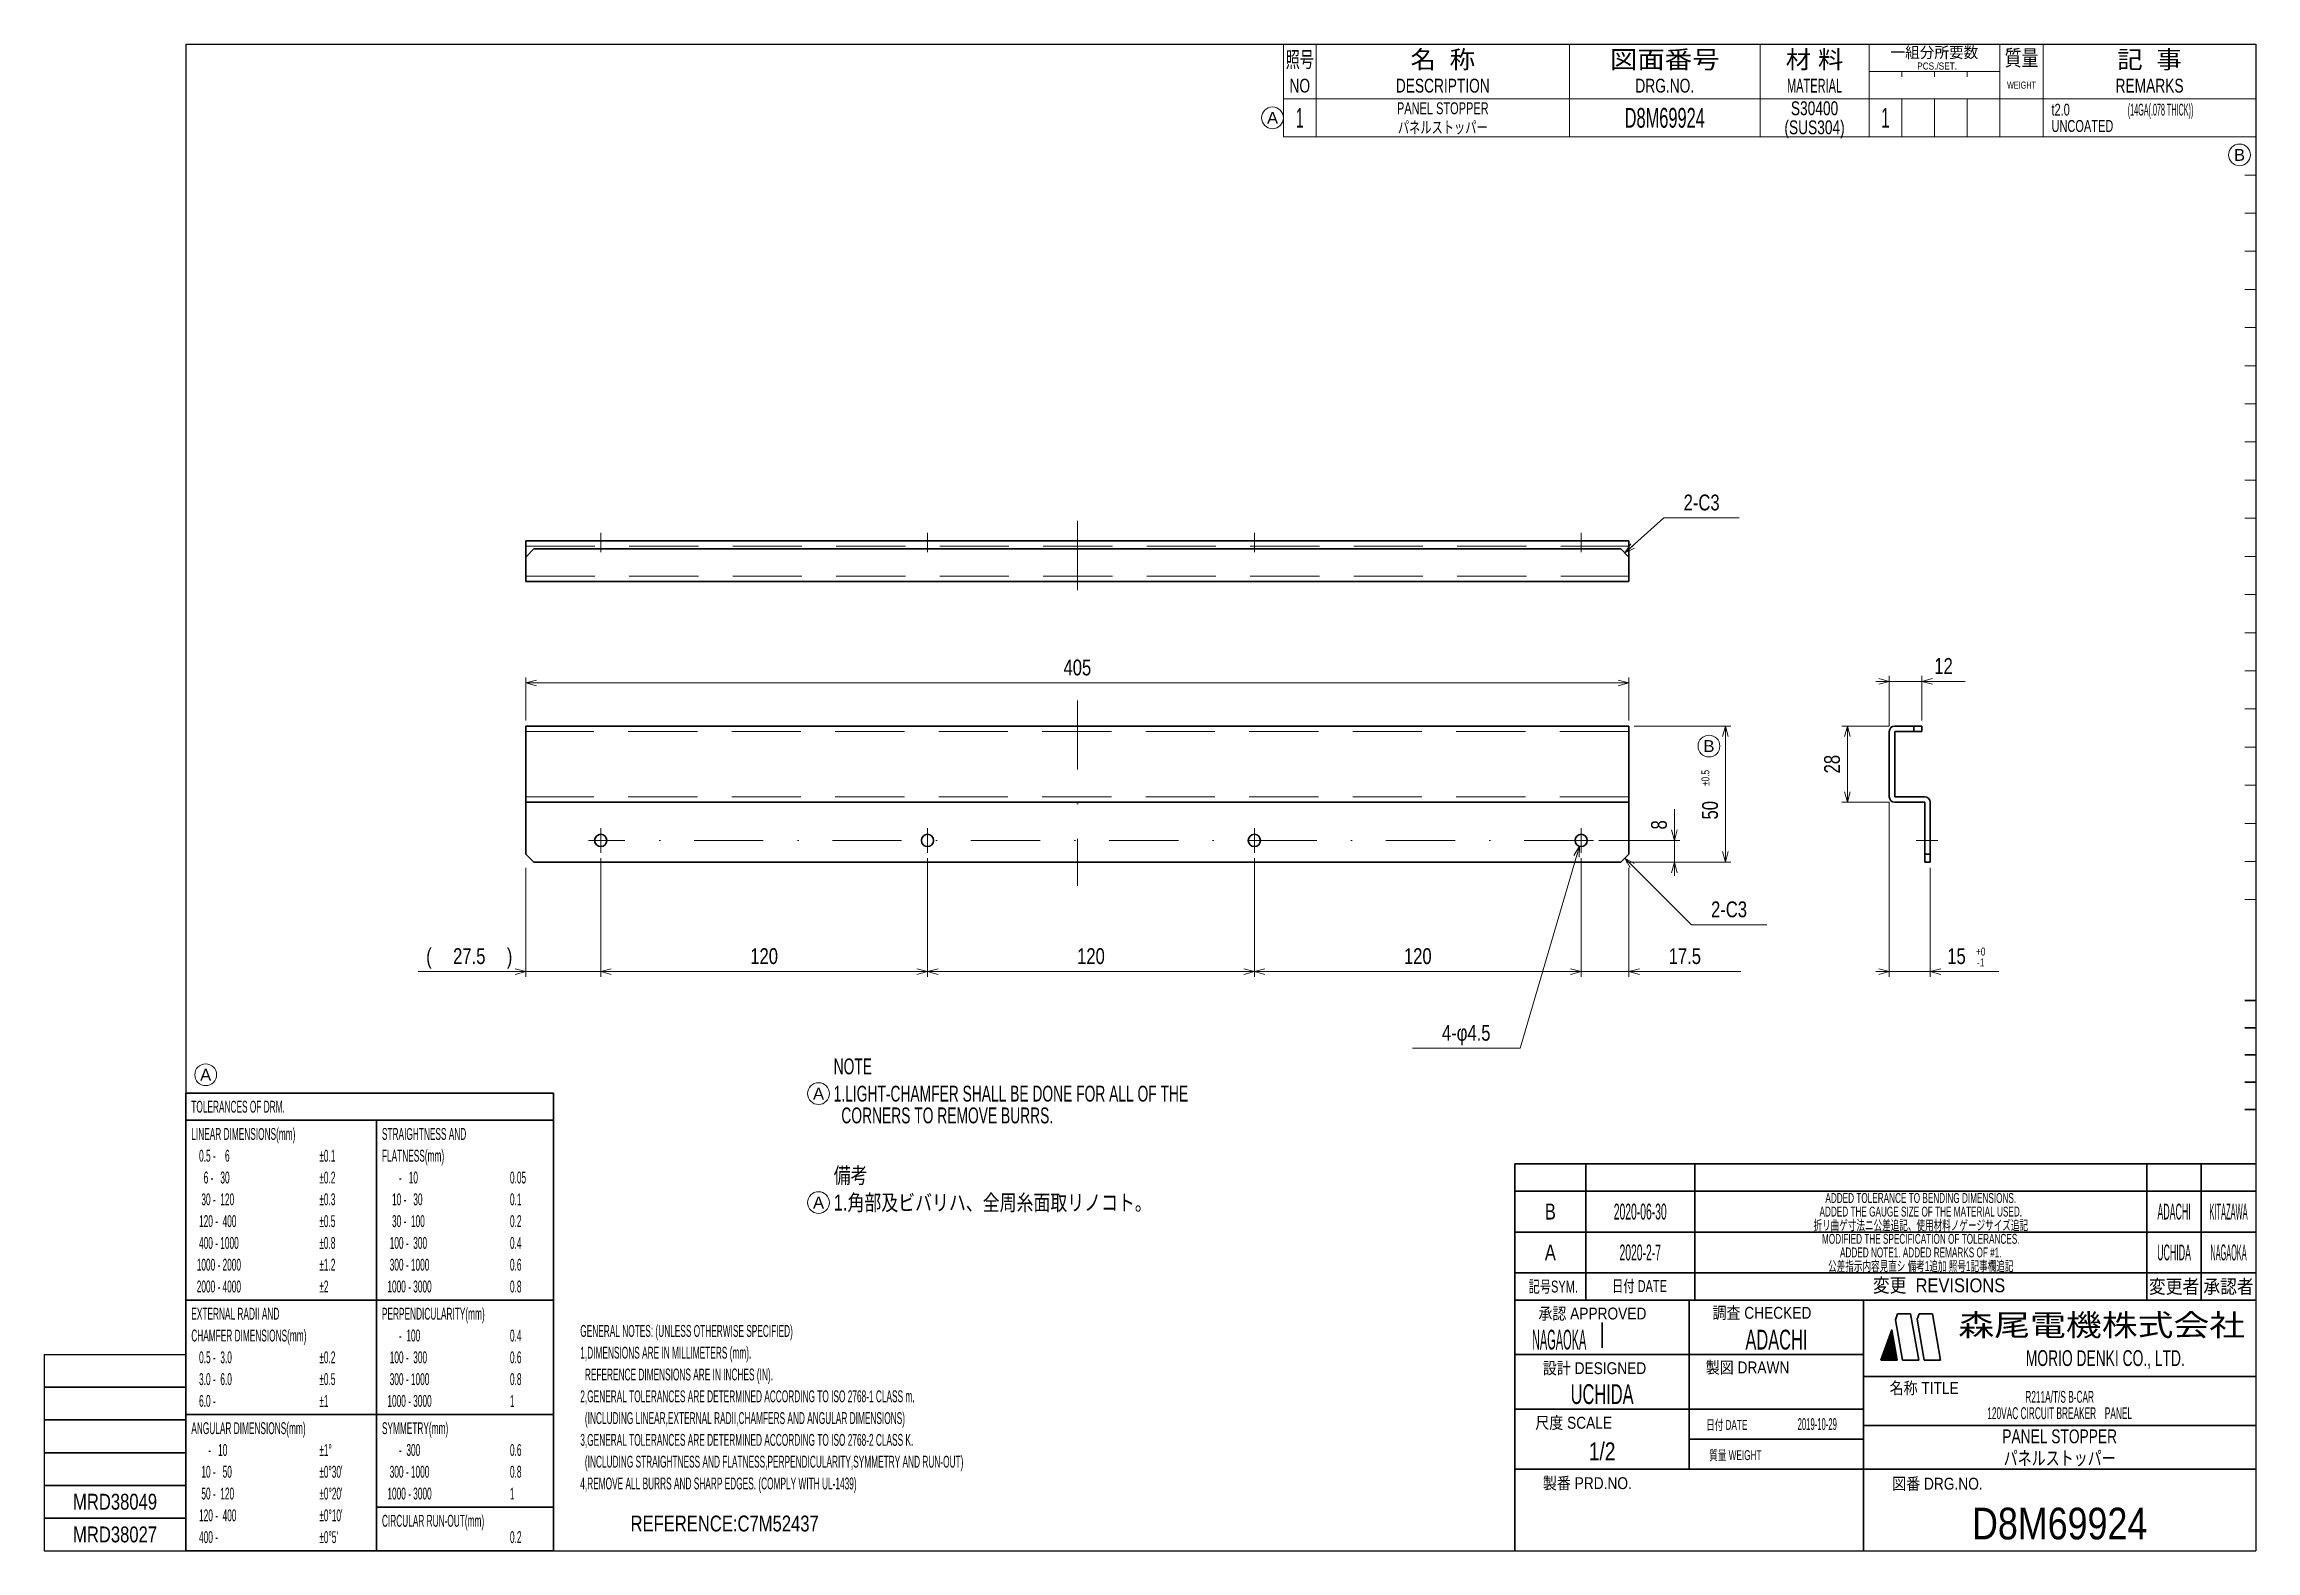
# Model space of a CAD drawing. Header units: millimetres. Extents: x 7 to 413, y 10 to 287.
import ezdxf
from ezdxf.enums import TextEntityAlignment as Align

# ---------------------------------------------------------------- set-up
doc = ezdxf.new("R2010")
doc.units = ezdxf.units.MM
doc.linetypes.add('DASHDOT', pattern=[25.3, 12.7, -6.3, 0, -6.3])
doc.linetypes.add('DASHED', pattern=[19, 12.7, -6.3])
for name, color, linetype in [('GR01_01', 7, 'Continuous'), ('GR01_02', 7, 'Continuous'), ('modified', 7, 'Continuous'), ('modified2', 7, 'Continuous'), ('図面枠D8M', 7, 'Continuous'), ('表題、部品表', 7, 'Continuous'), ('表題、部品表_01', 7, 'Continuous'), ('表題、部品表_02', 7, 'Continuous'), ('表題、部品表_03', 7, 'Continuous')]:
    doc.layers.add(name, color=color, linetype=linetype)
doc.styles.add('HG丸ｺﾞｼｯｸM-PRO', font='')
doc.styles.get('HG丸ｺﾞｼｯｸM-PRO').set_extended_font_data('HG丸ｺﾞｼｯｸM-PRO')

# ---------------------------------------------------------------- blocks, each defined once
blk = doc.blocks.new('BLKF024')
at = {"layer": '図面枠D8M', "color": 4, "linetype": 'Continuous', "lineweight": 13}
for p, q in [((344.778471, 46.998727), (346.524087, 48.744343)), ((344.8594, 47.221078), (346.502888, 48.864566)), ((344.940329, 47.443428), (346.48169, 48.984789)), ((345.021258, 47.665778), (346.460491, 49.105012)), ((345.102186, 47.888128), (346.439293, 49.225235)), ((345.183115, 48.110479), (346.418094, 49.345457)), ((345.264044, 48.332829), (346.396896, 49.46568)), ((345.344973, 48.555179), (346.375697, 49.585903)), ((345.425902, 48.777529), (346.354499, 49.706126)), ((345.506831, 48.999879), (346.3333, 49.826349)), ((345.58776, 49.22223), (346.312102, 49.946572)), ((345.668689, 49.44458), (346.290903, 50.066794)), ((345.749617, 49.66693), (346.269705, 50.187017)), ((345.830546, 49.88928), (346.248506, 50.30724)), ((345.911475, 50.111631), (346.227307, 50.427463)), ((345.992404, 50.333981), (346.206109, 50.547686)), ((346.073333, 50.556331), (346.18491, 50.667909)), ((346.154262, 50.778681), (346.163712, 50.788131)), ((344.157871, 45.246757), (346.693675, 47.782561)), ((344.211969, 45.442276), (346.672477, 47.902784)), ((344.292898, 45.664626), (346.651278, 48.023006)), ((344.299292, 45.246757), (346.714874, 47.662338)), ((344.373827, 45.886976), (346.63008, 48.143229)), ((344.440714, 45.246757), (346.736072, 47.542115)), ((344.454756, 46.109327), (346.608881, 48.263452)), ((344.535684, 46.331677), (346.587682, 48.383675)), ((344.582135, 45.246757), (346.757271, 47.421892)), ((344.616613, 46.554027), (346.566484, 48.503898)), ((344.697542, 46.776377), (346.545285, 48.624121)), ((344.723556, 45.246757), (346.778469, 47.301669)), ((344.864978, 45.246757), (346.799668, 47.181447)), ((345.006399, 45.246757), (346.820866, 47.061224)), ((345.147821, 45.246757), (346.842065, 46.941001)), ((345.289242, 45.246757), (346.863263, 46.820778)), ((345.430663, 45.246757), (346.884462, 46.700555)), ((345.572085, 45.246757), (346.90566, 46.580332)), ((345.713506, 45.246757), (346.926859, 46.46011)), ((345.854927, 45.246757), (346.948057, 46.339887)), ((345.996349, 45.246757), (346.969256, 46.219664)), ((346.13777, 45.246757), (346.990455, 46.099441)), ((346.279191, 45.246757), (347.011653, 45.979218)), ((346.420613, 45.246757), (347.032852, 45.858995)), ((346.562034, 45.246757), (347.05405, 45.738773)), ((346.703455, 45.246757), (347.075249, 45.61855)), ((346.844877, 45.246757), (347.096447, 45.498327)), ((346.986298, 45.246757), (347.117646, 45.378104)), ((347.12772, 45.246757), (347.138844, 45.257881))]:
    blk.add_line(p, q, dxfattribs=at)
blk = doc.blocks.new('BLKF023')
at = {"layer": '図面枠D8M', "color": 2, "linetype": 'Continuous', "lineweight": 25}
for p, q in [((33, 286.75), (413, 286.75)), ((33, 286.75), (33, 10.25)), ((413, 286.75), (413, 10.25)), ((7, 46.25), (7, 10.25)), ((7, 46.25), (33, 46.25)), ((7, 10.25), (413, 10.25))]:
    blk.add_line(p, q, dxfattribs=at)
at = {"layer": '図面枠D8M', "color": 4, "linetype": 'Continuous', "lineweight": 13}
for p, q in [((413, 269.75), (411, 269.75)), ((413, 262.75), (411, 262.75)), ((413, 255.75), (411, 255.75)), ((413, 248.75), (411, 248.75)), ((413, 241.75), (411, 241.75)), ((413, 234.75), (411, 234.75)), ((413, 227.75), (411, 227.75)), ((413, 220.75), (411, 220.75)), ((413, 213.75), (411, 213.75)), ((413, 206.75), (411, 206.75)), ((413, 199.75), (411, 199.75)), ((413, 192.75), (411, 192.75)), ((413, 185.75), (411, 185.75)), ((413, 178.75), (411, 178.75)), ((413, 171.75), (411, 171.75)), ((413, 164.75), (411, 164.75)), ((413, 157.75), (411, 157.75)), ((413, 150.75), (411, 150.75)), ((413, 143.75), (411, 143.75)), ((413, 136.75), (411, 136.75)), ((411, 129.75), (413, 129.75))]:
    blk.add_line(p, q, dxfattribs=at)
at = {"layer": '図面枠D8M', "color": 3, "linetype": 'Continuous', "lineweight": 35}
for p, q in [((413, 111.25), (411, 111.25)), ((413, 106.25), (411, 106.25)), ((413, 101.25), (411, 101.25)), ((413, 96.25), (411, 96.25)), ((413, 91.25), (411, 91.25)), ((277, 81.25), (413, 81.25)), ((277, 81.25), (277, 10.25)), ((290, 81.25), (290, 56.25)), ((310, 81.25), (310, 56.25)), ((393, 81.25), (393, 56.25)), ((403, 81.25), (403, 56.25)), ((277, 76.25), (413, 76.25)), ((277, 68.75), (413, 68.75)), ((277, 61.25), (413, 61.25)), ((277, 56.25), (413, 56.25)), ((309, 56.25), (309, 25.25)), ((341, 56.25), (341, 10.25)), ((346.84, 52.65), (347.23, 53.75)), ((347.23, 53.75), (349.64, 53.75)), ((351.14, 45.25), (349.64, 53.75)), ((351.18, 53.75), (350.82, 52.76)), ((351.18, 53.75), (353.64, 53.75)), ((355.14, 45.25), (353.64, 53.75)), ((293, 52.17), (293, 47.48)), ((344.14, 45.25), (346.16, 50.8)), ((347.14, 45.25), (346.16, 50.8)), ((348.14, 45.25), (346.84, 52.65)), ((352.14, 45.25), (350.82, 52.76)), ((277, 46.25), (341, 46.25)), ((344.14, 45.25), (347.14, 45.25)), ((348.14, 45.25), (351.14, 45.25)), ((352.14, 45.25), (355.14, 45.25)), ((341, 42.25), (413, 42.25)), ((7, 40.25), (33, 40.25)), ((7, 34.25), (33, 34.25)), ((277, 36.25), (341, 36.25)), ((341, 33.25), (413, 33.25)), ((309, 30.75), (341, 30.75)), ((7, 28.25), (33, 28.25)), ((277, 25.25), (413, 25.25)), ((7, 22.25), (33, 22.25)), ((33, 16.25), (7, 16.25))]:
    blk.add_line(p, q, dxfattribs=at)
at = {"layer": '図面枠D8M', "color": 4, "linetype": 'Continuous', "lineweight": 13}
blk.add_blockref('BLKF024', (0, 0), dxfattribs=at)
at = {"layer": '図面枠D8M', "color": 4, "linetype": 'Continuous', "lineweight": 13, "style": 'HG丸ｺﾞｼｯｸM-PRO'}
for s, height, width, p in [('記号SYM.', 2.182, 0.69227, (284.03, 58.74)), ('日付 DATE', 2.182, 0.692507, (299.87, 58.83)), ('変更  REVISIONS', 2.5455, 0.887352, (354.85, 58.97)), ('変更者', 2.545, 0.887717, (398, 58.75)), ('承認者', 2.545, 0.887717, (408, 58.75)), ('承認 APPROVED', 2.1818, 0.863151, (291.21, 53.79)), ('調査 CHECKED', 2.182, 0.863174, (322.34, 53.92)), ('設計 DESIGNED', 2.1818, 0.862613, (291.61, 43.76)), ('製図 DRAWN', 2.182, 0.863099, (319.7, 43.9)), ('名称 TITLE', 2.182, 0.862489, (352.13, 40.11)), ('尺度 SCALE', 2.182, 0.862581, (287.78, 33.74)), ('日付 DATE', 1.818, 0.618255, (315.88, 33.34)), ('質量 WEIGHT', 1.818, 0.618812, (317.46, 27.8)), ('製番 PRD.NO.', 2.182, 0.863299, (290.29, 22.66)), ('図番 DRG.NO.', 2.182, 0.863083, (354.56, 22.56))]:
    blk.add_text(s, height=height, dxfattribs=dict(at, width=width)).set_placement(p, align=Align.MIDDLE_CENTER)
at = {"layer": '図面枠D8M', "color": 2, "linetype": 'Continuous', "lineweight": 25, "style": 'HG丸ｺﾞｼｯｸM-PRO', "width": 1.206081}
blk.add_text('森尾電機株式会社', height=4, dxfattribs=at).set_placement((384.72, 51.68), align=Align.MIDDLE_CENTER)
at = {"layer": '図面枠D8M', "color": 3, "linetype": 'Continuous', "lineweight": 35, "style": 'HG丸ｺﾞｼｯｸM-PRO', "width": 0.652197}
blk.add_text('MORIO DENKI CO., LTD.', height=2.9091, dxfattribs=at).set_placement((385.38, 45.61), align=Align.MIDDLE_CENTER)
blk = doc.blocks.new('BLKF025')
at = {"layer": '図面枠D8M', "color": 3, "linetype": 'Continuous', "lineweight": 35, "style": 'HG丸ｺﾞｼｯｸM-PRO'}
for s, height, width, p in [('B', 2.91, 0.78204, (283.5, 72.5)), ('2020-06-30', 2.909, 0.488281, (300, 72.5)), ('ADDED TOLERANCE TO BENDING DIMENSIONS.', 1.8182, 0.618762, (351.5, 75)), ('ADACHI', 2.909, 0.415454, (398, 72.5)), ('KITAZAWA', 2.909, 0.308644, (408, 72.5)), ('A', 2.91, 0.782973, (283.5, 65)), ('2020-2-7', 2.909, 0.488281, (300, 65)), ('MODIFIED THE SPECIFICATION OF TOLERANCES.', 1.8182, 0.618603, (351.5, 67.5)), ('UCHIDA', 2.909, 0.415827, (398, 65)), ('NAGAOKA', 2.909, 0.334453, (408, 65)), ('NAGAOKA', 3.636, 0.414524, (285.11, 49)), ('ADACHI', 3.636, 0.619335, (325, 49)), ('UCHIDA', 3.636, 0.61989, (293, 39)), ('120VAC CIRCUIT BREAKER\u3000PANEL', 2.1818, 0.522056, (377, 35.5)), ('R211A/T/S B-CAR', 2.1818, 0.521766, (377, 38.5)), ('2019-10-29', 2.182, 0.482412, (332.5, 33.5)), ('PANEL STOPPER', 2.5455, 0.7421, (377, 31.25)), ('1/2', 3.273, 0.80628, (293, 28.5)), ('D8M69924', 5.818, 0.845432, (377, 15.25))]:
    blk.add_text(s, height=height, dxfattribs=dict(at, width=width)).set_placement(p, align=Align.MIDDLE_CENTER)
blk = doc.blocks.new('FXTIP_ARROW_E')
at = {"color": 0, "linetype": 'Continuous', "lineweight": -2}
for q in [(-1, 0), (-0.97, 0.26), (-0.97, -0.26)]:
    blk.add_line((0, 0), q, dxfattribs=at)
blk = doc.blocks.new('FXTIP_ARROW_S')
at = {"color": 0, "linetype": 'Continuous', "lineweight": -2}
for q in [(-1, 0), (-0.97, 0.26), (-0.97, -0.26)]:
    blk.add_line((0, 0), q, dxfattribs=at)
blk = doc.blocks.new('BLKF026')
at = {"layer": 'GR01_01', "color": 3, "linetype": 'Continuous', "lineweight": 35}
for p, q in [((297.91, 161.62), (95.41, 161.62)), ((95.41, 161.62), (95.41, 138.12)), ((297.91, 138.12), (297.91, 161.62)), ((297.91, 147.62), (95.41, 147.62)), ((96.91, 136.62), (95.41, 138.12)), ((297.91, 138.12), (296.41, 136.62)), ((96.91, 136.62), (296.41, 136.62))]:
    blk.add_line(p, q, dxfattribs=at)
at = {"layer": 'GR01_01', "color": 4, "linetype": 'DASHED', "lineweight": 13}
for p, q in [((297.91, 160.62), (95.41, 160.62)), ((297.91, 148.62), (95.41, 148.62))]:
    blk.add_line(p, q, dxfattribs=at)
at = {"layer": 'GR01_01', "color": 3, "linetype": 'Continuous', "lineweight": 35}
for centre in [(109.16, 140.62), (169.16, 140.62), (229.16, 140.62), (289.16, 140.62)]:
    blk.add_circle(centre, 1.12, dxfattribs=at)
blk = doc.blocks.new('BLKF027')
at = {"layer": 'GR01_01', "color": 3, "linetype": 'Continuous', "lineweight": 35}
for p, q in [((95.41, 195.63), (95.41, 188.13)), ((297.91, 195.63), (95.41, 195.63)), ((297.91, 188.13), (297.91, 195.63)), ((96.91, 194.13), (95.41, 192.63)), ((296.41, 194.13), (96.91, 194.13)), ((296.41, 194.13), (297.91, 192.63)), ((95.41, 188.13), (297.91, 188.13))]:
    blk.add_line(p, q, dxfattribs=at)
at = {"layer": 'GR01_01', "color": 4, "linetype": 'DASHED', "lineweight": 13}
for p, q in [((95.41, 194.63), (297.91, 194.63)), ((95.41, 189.13), (297.91, 189.13))]:
    blk.add_line(p, q, dxfattribs=at)
blk = doc.blocks.new('BLKF028')
at = {"layer": 'GR01_01', "color": 3, "linetype": 'Continuous', "lineweight": 35}
for p, q in [((345.72, 160.62), (345.72, 148.62)), ((346.72, 161.62), (351.72, 161.62)), ((346.72, 160.62), (346.72, 148.62)), ((346.72, 160.62), (351.72, 160.62)), ((350.22, 160.62), (350.22, 161.62)), ((351.72, 160.62), (351.72, 161.62)), ((346.72, 148.62), (352.22, 148.62)), ((346.72, 147.62), (352.22, 147.62)), ((352.22, 147.62), (351.82, 147.62)), ((352.22, 147.62), (352.22, 136.62)), ((353.22, 136.62), (353.22, 147.62)), ((353.22, 138.12), (352.22, 138.12)), ((353.22, 136.62), (352.22, 136.62))]:
    blk.add_line(p, q, dxfattribs=at)
at = {"layer": 'GR01_01', "color": 4, "linetype": 'DASHDOT', "lineweight": 13}
blk.add_line((350.65, 140.62), (354.65, 140.62), dxfattribs=at)
at = {"layer": 'GR01_01', "color": 3, "linetype": 'Continuous', "lineweight": 35}
for centre, start, end in [((346.72, 160.62), 90, 180), ((346.72, 148.62), 180, 270), ((352.22, 147.62), 0, 90)]:
    blk.add_arc(centre, 1, start, end, dxfattribs=at)
blk = doc.blocks.new('BLKF030')
at = {"layer": '表題、部品表', "color": 4, "linetype": 'Continuous', "lineweight": 13}
for p, q in [((234.5, 286.75), (234.5, 276.75)), ((234.5, 286.75), (413, 286.75)), ((240.5, 286.75), (240.5, 276.75)), ((287, 286.75), (287, 276.75)), ((322, 286.75), (322, 276.75)), ((342, 286.75), (342, 276.75)), ((366, 286.75), (366, 276.75)), ((374, 286.75), (374, 276.75)), ((413, 286.75), (413, 276.75)), ((342, 281.75), (366, 281.75)), ((348, 280.75), (348, 281.75)), ((354, 281.75), (354, 280.75)), ((360, 281.75), (360, 280.75)), ((234.5, 276.75), (413, 276.75))]:
    blk.add_line(p, q, dxfattribs=at)
at = {"layer": '表題、部品表', "color": 3, "linetype": 'Continuous', "lineweight": 35, "style": 'HG丸ｺﾞｼｯｸM-PRO'}
for s, height, width, p in [('照号', 2.909, 0.651535, (237.5, 283.95)), ('名  称', 3.273, 1.042426, (263.75, 283.95)), ('図面番号', 3.273, 1.127518, (304.5, 283.95)), ('材 料', 3.273, 1.042439, (332, 283.95)), ('一組分所要数', 2.036, 0.966638, (354, 285.25)), ('質量', 2.909, 0.781842, (370, 284.25)), ('記  事', 3.273, 1.042426, (393.5, 283.95)), ('NO', 2.545, 0.740841, (237.5, 279.15)), ('DESCRIPTION', 2.5455, 0.741365, (263.75, 279.15)), ('DRG.NO.', 2.545, 0.741189, (304.5, 279.15)), ('MATERIAL', 2.545, 0.594756, (332, 279.15)), ('PCS./SET.', 1.309, 0.862935, (354.5, 282.75)), ('REMARKS', 2.545, 0.742803, (393.5, 279.15)), ('WEIGHT', 1.309, 0.635507, (370, 279.25))]:
    blk.add_text(s, height=height, dxfattribs=dict(at, width=width)).set_placement(p, align=Align.MIDDLE_CENTER)
blk = doc.blocks.new('BLKF029')
at = {"layer": '表題、部品表', "color": 3, "linetype": 'Continuous', "lineweight": 13}
blk.add_blockref('BLKF030', (0, 0), dxfattribs=at)
blk = doc.blocks.new('BLKF031')
at = {"layer": '表題、部品表_02', "color": 4, "linetype": 'Continuous', "lineweight": 13}
for p, q in [((234.5, 276.75), (234.5, 269.75)), ((234.5, 276.75), (413, 276.75)), ((240.5, 276.75), (240.5, 269.75)), ((287, 276.75), (287, 269.75)), ((322, 276.75), (322, 269.75)), ((342, 276.75), (342, 269.75)), ((348, 276.75), (348, 269.75)), ((354, 276.75), (354, 269.75)), ((360, 269.75), (360, 276.75)), ((366, 276.75), (366, 269.75)), ((374, 276.75), (374, 269.75)), ((413, 276.75), (413, 269.75)), ((234.5, 269.75), (413, 269.75))]:
    blk.add_line(p, q, dxfattribs=at)
blk = doc.blocks.new('BLKF033')
at = {"layer": '図面枠D8M', "color": 3, "linetype": 'Continuous', "lineweight": 35}
for p, q in [((33, 94.25), (100.5, 94.25)), ((33, 94.25), (33, 10.25)), ((100.5, 10.25), (100.5, 94.25)), ((33, 89.25), (100.5, 89.25)), ((68, 10.25), (68, 89.25)), ((33, 56.25), (68, 56.25)), ((68, 56.25), (100.5, 56.25)), ((33, 35.25), (68, 35.25)), ((68, 35.25), (100.5, 35.25)), ((68, 18.25), (100.5, 18.25)), ((33, 10.25), (100.5, 10.25))]:
    blk.add_line(p, q, dxfattribs=at)
at = {"layer": '図面枠D8M', "color": 4, "linetype": 'Continuous', "lineweight": 13, "style": 'HG丸ｺﾞｼｯｸM-PRO'}
for s, height, width, p in [('TOLERANCES OF DRM.', 2.1818, 0.522208, (34, 91.75)), ('LINEAR DIMENSIONS(mm)', 2.1818, 0.521664, (34, 86.75)), ('STRAIGHTNESS AND', 2.1818, 0.521949, (69, 86.75)), (' 0.5 -    6', 2.1818, 0.524049, (35, 82.75)), ('±0.1', 2.182, 0.52198, (57.5, 82.75)), ('FLATNESS(mm)', 2.1818, 0.521994, (69, 82.75)), ('   6 -   30', 2.1818, 0.52397, (35, 78.75)), ('±0.2', 2.182, 0.52198, (57.5, 78.75)), ('     -   10', 2.1818, 0.524651, (70, 78.75)), ('0.05', 2.182, 0.52205, (92.5, 78.75)), ('  30 -  120', 2.1818, 0.522893, (35, 74.75)), ('±0.3', 2.182, 0.52198, (57.5, 74.75)), ('  10 -   30', 2.1818, 0.523391, (70, 74.75)), ('0.1', 2.182, 0.522424, (92.5, 74.75)), (' 120 -  400', 2.1818, 0.52246, (35, 70.75)), ('±0.5', 2.182, 0.52198, (57.5, 70.75)), ('  30 -  100', 2.1818, 0.522893, (70, 70.75)), ('0.2', 2.182, 0.522424, (92.5, 70.75)), (' 400 - 1000', 2.1818, 0.52208, (35, 66.75)), ('±0.8', 2.182, 0.52198, (57.5, 66.75)), (' 100 -  300', 2.1818, 0.52246, (70, 66.75)), ('0.4', 2.182, 0.522424, (92.5, 66.75)), ('1000 - 2000', 2.1818, 0.521744, (35, 62.75)), ('±1.2', 2.182, 0.52198, (57.5, 62.75)), (' 300 - 1000', 2.1818, 0.52208, (70, 62.75)), ('0.6', 2.182, 0.522424, (92.5, 62.75)), ('2000 - 4000', 2.1818, 0.521744, (35, 58.75)), ('±2', 2.182, 0.521216, (57.5, 58.75)), ('1000 - 3000', 2.1818, 0.521744, (70, 58.75)), ('0.8', 2.182, 0.522424, (92.5, 58.75)), ('EXTERNAL RADII AND', 2.1818, 0.522426, (34, 53.75)), ('PERPENDICULARITY(mm)', 2.1818, 0.521822, (69, 53.75)), ('CHAMFER DIMENSIONS(mm)', 2.1818, 0.521615, (34, 49.75)), ('     -  100', 2.1818, 0.52397, (70, 49.75)), ('0.4', 2.182, 0.522424, (92.5, 49.75)), (' 0.5 -  3.0', 2.1818, 0.523514, (35, 45.75)), ('±0.2', 2.182, 0.52198, (57.5, 45.75)), (' 100 -  300', 2.1818, 0.52246, (70, 45.75)), ('0.6', 2.182, 0.522424, (92.5, 45.75)), (' 3.0 -  6.0', 2.1818, 0.523514, (35, 41.75)), ('±0.5', 2.182, 0.52198, (57.5, 41.75)), (' 300 - 1000', 2.1818, 0.52208, (70, 41.75)), ('0.8', 2.182, 0.522424, (92.5, 41.75)), (' 6.0 -', 2.182, 0.523279, (35, 37.75)), ('±1', 2.182, 0.521216, (57.5, 37.75)), ('1000 - 3000', 2.1818, 0.521744, (70, 37.75)), ('1', 2.18, 0.521199, (92.5, 37.75)), ('ANGULAR DIMENSIONS(mm)', 2.1818, 0.521887, (34, 32.75)), ('SYMMETRY(mm)', 2.1818, 0.521222, (69, 32.75)), ('     -   10', 2.1818, 0.524651, (35, 28.75)), ('±1°', 2.182, 0.52122, (57.5, 28.75)), ('     -  300', 2.1818, 0.52397, (70, 28.75)), ('0.6', 2.182, 0.522424, (92.5, 28.75)), ('  10 -   50', 2.1818, 0.523391, (35, 24.75)), ("±0°30'", 2.182, 0.521679, (57.5, 24.75)), (' 300 - 1000', 2.1818, 0.52208, (70, 24.75)), ('0.8', 2.182, 0.522424, (92.5, 24.75)), ('  50 -  120', 2.1818, 0.522893, (35, 20.75)), ("±0°20'", 2.182, 0.521679, (57.5, 20.75)), ('1000 - 3000', 2.1818, 0.521744, (70, 20.75)), ('1', 2.18, 0.521199, (92.5, 20.75)), (' 120 -  400', 2.1818, 0.52246, (35, 16.75)), ("±0°10'", 2.182, 0.521679, (57.5, 16.75)), ('CIRCULAR RUN-OUT(mm)', 2.1818, 0.521639, (69, 15.75)), (' 400 -', 2.182, 0.52234, (35, 12.75)), ("±0°5'", 2.182, 0.521776, (57.5, 12.75)), ('0.2', 2.182, 0.522424, (92.5, 12.75))]:
    blk.add_text(s, height=height, dxfattribs=dict(at, width=width)).set_placement(p, align=Align.MIDDLE_LEFT)
blk = doc.blocks.new('BLKF034')
at = {"layer": 'modified', "color": 4, "linetype": 'Continuous', "lineweight": 13}
blk.add_circle((36.64, 97.62), 2, dxfattribs=at)
at = {"layer": 'modified', "color": 4, "linetype": 'Continuous', "lineweight": 13, "style": 'HG丸ｺﾞｼｯｸM-PRO', "width": 1.042301}
blk.add_text('A', height=2.18, dxfattribs=at).set_placement((36.64, 97.62), align=Align.MIDDLE_CENTER)
blk = doc.blocks.new('BLKF035')
at = {"layer": 'modified', "color": 4, "linetype": 'Continuous', "lineweight": 13}
blk.add_circle((232.5, 273.25), 2, dxfattribs=at)
at = {"layer": 'modified', "color": 4, "linetype": 'Continuous', "lineweight": 13, "style": 'HG丸ｺﾞｼｯｸM-PRO', "width": 1.042301}
blk.add_text('A', height=2.18, dxfattribs=at).set_placement((232.5, 273.25), align=Align.MIDDLE_CENTER)
blk = doc.blocks.new('BLKF036')
at = {"layer": 'modified', "color": 4, "linetype": 'Continuous', "lineweight": 13}
blk.add_circle((149.15, 94.15), 2, dxfattribs=at)
at = {"layer": 'modified', "color": 4, "linetype": 'Continuous', "lineweight": 13, "style": 'HG丸ｺﾞｼｯｸM-PRO', "width": 1.042301}
blk.add_text('A', height=2.18, dxfattribs=at).set_placement((149.15, 94.15), align=Align.MIDDLE_CENTER)
blk = doc.blocks.new('BLKF037')
at = {"layer": 'modified', "color": 4, "linetype": 'Continuous', "lineweight": 13}
blk.add_circle((149.15, 74.15), 2, dxfattribs=at)
at = {"layer": 'modified', "color": 4, "linetype": 'Continuous', "lineweight": 13, "style": 'HG丸ｺﾞｼｯｸM-PRO', "width": 1.042301}
blk.add_text('A', height=2.18, dxfattribs=at).set_placement((149.15, 74.15), align=Align.MIDDLE_CENTER)
blk = doc.blocks.new('BLKF038')
at = {"layer": 'modified2', "color": 4, "linetype": 'Continuous', "lineweight": 13}
blk.add_circle((312.62, 157.94), 2, dxfattribs=at)
at = {"layer": 'modified2', "color": 4, "linetype": 'Continuous', "lineweight": 13, "style": 'HG丸ｺﾞｼｯｸM-PRO', "width": 1.04272}
blk.add_text('B', height=2.18, dxfattribs=at).set_placement((312.62, 157.94), align=Align.MIDDLE_CENTER)
blk = doc.blocks.new('BLKF039')
at = {"layer": 'modified', "color": 4, "linetype": 'Continuous', "lineweight": 13}
blk.add_circle((410.02, 266.44), 2, dxfattribs=at)
at = {"layer": 'modified', "color": 4, "linetype": 'Continuous', "lineweight": 13, "style": 'HG丸ｺﾞｼｯｸM-PRO', "width": 1.04272}
blk.add_text('B', height=2.18, dxfattribs=at).set_placement((410.02, 266.44), align=Align.MIDDLE_CENTER)

msp = doc.modelspace()

# ---------------------------------------------------------------- linework, layer by layer
at = {"layer": 'GR01_01', "color": 4, "linetype": 'DASHDOT', "lineweight": 13}
for p, q in [((196.66, 199.25), (196.66, 184.61)), ((109.16, 197.1), (109.16, 193.51)), ((169.16, 197.1), (169.16, 193.51)), ((229.16, 197.1), (229.16, 193.51)), ((289.16, 197.1), (289.16, 193.51)), ((196.66, 166.33), (196.66, 132.29)), ((109.16, 138.37), (109.16, 142.87)), ((169.16, 138.37), (169.16, 142.87)), ((229.16, 138.37), (229.16, 142.87)), ((289.16, 138.37), (289.16, 142.87)), ((291.41, 140.62), (106.91, 140.62))]:
    msp.add_line(p, q, dxfattribs=at)
at = {"layer": 'GR01_02', "color": 4, "linetype": 'Continuous', "lineweight": 13}
for p, q in [((297.16, 193.38), (304.35, 199.82)), ((304.35, 199.82), (318.19, 199.82)), ((95.41, 162.62), (95.41, 170.54)), ((297.91, 162.62), (297.91, 170.54)), ((345.72, 161.62), (345.72, 170.81)), ((351.72, 162.62), (351.72, 170.81)), ((95.41, 169.54), (297.91, 169.54)), ((343.22, 169.81), (345.72, 169.81)), ((345.72, 169.81), (351.72, 169.81)), ((351.72, 169.81), (359.64, 169.81)), ((298.91, 161.62), (316.63, 161.62)), ((315.63, 136.62), (315.63, 161.62)), ((345.72, 161.62), (337.03, 161.62)), ((338.03, 147.62), (338.03, 161.62)), ((306.27, 140.62), (306.27, 146.34)), ((345.72, 147.62), (337.03, 147.62)), ((345.72, 147.62), (345.72, 115.56)), ((288.84, 139.54), (277.93, 102.49)), ((292.41, 140.62), (307.27, 140.62)), ((306.27, 136.62), (306.27, 140.62)), ((95.41, 135.62), (95.41, 115.56)), ((109.16, 137.37), (109.16, 115.56)), ((169.16, 137.37), (169.16, 115.56)), ((229.16, 137.37), (229.16, 115.56)), ((289.16, 137.37), (289.16, 115.56)), ((297.16, 137.37), (309.38, 125.15)), ((297.41, 136.62), (307.27, 136.62)), ((297.91, 135.62), (297.91, 115.56)), ((298.91, 136.62), (316.63, 136.62)), ((306.27, 134.12), (306.27, 136.62)), ((353.22, 135.62), (353.22, 115.56)), ((309.38, 125.15), (323.22, 125.15)), ((75.65, 116.56), (95.41, 116.56)), ((95.41, 116.56), (109.16, 116.56)), ((109.16, 116.56), (169.16, 116.56)), ((169.16, 116.56), (229.16, 116.56)), ((229.16, 116.56), (289.16, 116.56)), ((289.16, 116.56), (297.91, 116.56)), ((297.91, 116.56), (318.48, 116.56)), ((343.22, 116.56), (345.72, 116.56)), ((345.72, 116.56), (353.22, 116.56)), ((353.22, 116.56), (365.85, 116.56)), ((277.93, 102.49), (258.17, 102.49))]:
    msp.add_line(p, q, dxfattribs=at)

# ---------------------------------------------------------------- block references
at = {"layer": 'GR01_01', "color": 3, "linetype": 'Continuous', "lineweight": 35}
for name in ['BLKF027', 'BLKF026', 'BLKF028']:
    msp.add_blockref(name, (0, 0), dxfattribs=at)
at = {"layer": 'GR01_02', "color": 4, "linetype": 'Continuous', "lineweight": 13, "xscale": 2, "yscale": 2}
for name, p, rotation in [('FXTIP_ARROW_S', (297.16, 193.38), 221.8529562654059), ('FXTIP_ARROW_S', (95.41, 169.54), 180), ('FXTIP_ARROW_E', (297.91, 169.54), 360), ('FXTIP_ARROW_E', (345.72, 169.81), 360), ('FXTIP_ARROW_S', (351.72, 169.81), 180), ('FXTIP_ARROW_E', (315.63, 161.62), 90), ('FXTIP_ARROW_E', (338.03, 161.62), 90), ('FXTIP_ARROW_S', (338.03, 147.62), 270), ('FXTIP_ARROW_S', (306.27, 140.62), 270), ('FXTIP_ARROW_S', (288.84, 139.54), 73.60001125157727), ('FXTIP_ARROW_S', (315.63, 136.62), 270), ('FXTIP_ARROW_S', (297.16, 137.37), 135), ('FXTIP_ARROW_E', (306.27, 136.62), 90), ('FXTIP_ARROW_E', (95.41, 116.56), 360), ('FXTIP_ARROW_S', (109.16, 116.56), 180), ('FXTIP_ARROW_E', (169.16, 116.56), 360), ('FXTIP_ARROW_S', (169.16, 116.56), 180), ('FXTIP_ARROW_E', (229.16, 116.56), 360), ('FXTIP_ARROW_S', (229.16, 116.56), 180), ('FXTIP_ARROW_E', (289.16, 116.56), 360), ('FXTIP_ARROW_S', (297.91, 116.56), 180), ('FXTIP_ARROW_E', (345.72, 116.56), 360), ('FXTIP_ARROW_S', (353.22, 116.56), 180)]:
    msp.add_blockref(name, p, dxfattribs=dict(at, rotation=rotation))
at = {"layer": 'modified', "color": 4, "linetype": 'Continuous', "lineweight": 13}
for name in ['BLKF035', 'BLKF039', 'BLKF034', 'BLKF036', 'BLKF037']:
    msp.add_blockref(name, (0, 0), dxfattribs=at)
at = {"layer": 'modified2', "color": 4, "linetype": 'Continuous', "lineweight": 13}
msp.add_blockref('BLKF038', (0, 0), dxfattribs=at)
at = {"layer": '図面枠D8M', "color": 4, "linetype": 'Continuous', "lineweight": 35}
msp.add_blockref('BLKF023', (0, 0), dxfattribs=at)
at = {"layer": '図面枠D8M', "color": 4, "linetype": 'Continuous', "lineweight": 13}
msp.add_blockref('BLKF033', (0, 0), dxfattribs=at)
at = {"layer": '図面枠D8M', "color": 3, "linetype": 'Continuous', "lineweight": 35}
msp.add_blockref('BLKF025', (0, 0), dxfattribs=at)
at = {"layer": '表題、部品表', "color": 3, "linetype": 'Continuous', "lineweight": 13}
msp.add_blockref('BLKF029', (0, 0), dxfattribs=at)
at = {"layer": '表題、部品表_02', "color": 4, "linetype": 'Continuous', "lineweight": 13}
msp.add_blockref('BLKF031', (0, 0), dxfattribs=at)

# ---------------------------------------------------------------- texts
at = {"layer": 'GR01_02', "color": 3, "linetype": 'Continuous', "lineweight": 35, "style": 'HG丸ｺﾞｼｯｸM-PRO'}
for s, height, rotation, width, p in [('2-C3', 2.909, 360, 0.783285, (311.27, 200.32)), ('405', 2.909, 0, 0.784542, (196.66, 170.04)), ('12', 2.909, 0, 0.784542, (355.68, 170.31)), ('28', 2.909, 90, 0.784542, (337.53, 154.62)), ('±0.5', 1.455, 90, 0.783726, (313.13, 152.08)), ('50', 2.909, 90, 0.784542, (315.13, 146.16)), ('8', 2.91, 90, 0.784542, (305.77, 143.48)), ('2-C3', 2.909, 360, 0.783285, (316.3, 125.65)), ('(', 2.91, 0, 0.781868, (77.63, 117.06)), ('27.5', 2.909, 0, 0.784749, (85.03, 117.06)), (')', 2.91, 0, 0.781868, (92.43, 117.06)), ('120', 2.909, 0, 0.784542, (139.16, 117.06)), ('120', 2.909, 0, 0.784542, (199.16, 117.06)), ('120', 2.909, 0, 0.784542, (259.16, 117.06)), ('17.5', 2.909, 0, 0.784749, (308.19, 117.06)), ('15', 2.909, 0, 0.784542, (358.06, 117.06)), ('+0', 1.455, 0, 0.783216, (362.5, 119.06)), ('-1', 1.455, 0, 0.783216, (362.5, 117.06))]:
    msp.add_text(s, height=height, rotation=rotation, dxfattribs=dict(at, width=width)).set_placement(p, align=Align.BOTTOM_CENTER)
at = {"layer": 'GR01_02', "color": 3, "linetype": 'Continuous', "lineweight": 35, "style": 'HG丸ｺﾞｼｯｸM-PRO', "width": 0.783565}
msp.add_text('4-φ4.5', height=2.909, dxfattribs=at).set_placement((268.05, 102.99), align=Align.BOTTOM_CENTER)
at = {"layer": '図面枠D8M', "color": 3, "linetype": 'Continuous', "lineweight": 35, "style": 'HG丸ｺﾞｼｯｸM-PRO'}
for s, height, width, p in [('ADDED THE GAUGE SIZE OF THE MATERIAL USED.', 1.8182, 0.618412, (351.5, 72.5)), ('折リ曲ゲ寸法ニ公差追記、使用材料ノゲージサイズ追記', 1.8182, 0.618958, (351.5, 70)), ('ADDED NOTE1. ADDED REMARKS OF #1.', 1.8182, 0.618195, (351.5, 65)), ('公差指示内容見直シ 備考1追加 照号1記事欄追記', 1.8182, 0.618851, (351.5, 62.5)), ('パネルストッパー', 2.545, 0.741121, (377, 27.25))]:
    msp.add_text(s, height=height, dxfattribs=dict(at, width=width)).set_placement(p, align=Align.MIDDLE_CENTER)
for s, width, p in [('GENERAL NOTES: (UNLESS OTHERWISE SPECIFIED)', 0.52211, (105.41, 51.69)), ('1,DIMENSIONS ARE IN MILLIMETERS (mm).', 0.522052, (105.41, 47.69)), ('  REFERENCE DIMENSIONS ARE IN INCHES (IN).', 0.522009, (105.41, 43.69)), ('2,GENERAL TOLERANCES ARE DETERMINED ACCORDING TO ISO 2768-1 CLASS m.', 0.522186, (105.41, 39.69)), ('  (INCLUDING LINEAR,EXTERNAL RADII,CHAMFERS AND ANGULAR DIMENSIONS)', 0.522355, (105.41, 35.69)), ('3,GENERAL TOLERANCES ARE DETERMINED ACCORDING TO ISO 2768-2 CLASS K.', 0.52223, (105.41, 31.69)), ('  (INCLUDING STRAIGHTNESS AND FLATNESS,PERPENDICULARITY,SYMMETRY AND RUN-OUT)', 0.522087, (105.41, 27.69)), ('4,REMOVE ALL BURRS AND SHARP EDGES. (COMPLY WITH UL-1439)', 0.52235, (105.41, 23.69))]:
    msp.add_text(s, height=2.1818, dxfattribs=dict(at, width=width)).set_placement(p, align=Align.TOP_LEFT)
at = {"layer": '表題、部品表', "color": 3, "linetype": 'Continuous', "lineweight": 35, "style": 'HG丸ｺﾞｼｯｸM-PRO'}
for s, height, width, p in [('MRD38049', 2.909, 0.783793, (20, 19.25)), ('REFERENCE:C7M52437', 2.9091, 0.783575, (131.91, 15.25)), ('MRD38027', 2.909, 0.783793, (20, 13.25))]:
    msp.add_text(s, height=height, dxfattribs=dict(at, width=width)).set_placement(p, align=Align.MIDDLE_CENTER)
at = {"layer": '表題、部品表_01', "color": 3, "linetype": 'Continuous', "lineweight": 35, "style": 'HG丸ｺﾞｼｯｸM-PRO'}
for s, height, width, p in [('NOTE', 2.909, 0.651162, (151.93, 99.15)), ('1.LIGHT-CHAMFER SHALL BE DONE FOR ALL OF THE ', 2.9091, 0.651644, (151.93, 94.15)), ('  CORNERS TO REMOVE BURRS.', 2.9091, 0.651881, (151.93, 90.15)), ('備考', 2.909, 0.781842, (151.93, 79.15)), ('1.角部及ビバリハ、全周糸面取リノコト。', 2.9091, 0.782004, (151.93, 74.15))]:
    msp.add_text(s, height=height, dxfattribs=dict(at, width=width)).set_placement(p, align=Align.MIDDLE_LEFT)
at = {"layer": '表題、部品表_03', "color": 3, "linetype": 'Continuous', "lineweight": 35, "style": 'HG丸ｺﾞｼｯｸM-PRO'}
for s, height, width, p in [('PANEL STOPPER', 2.1818, 0.691766, (263.75, 275)), ('S30400', 2.545, 0.740904, (332, 275)), ('1', 3.64, 0.521199, (237.5, 273.25)), ('パネルストッパー', 2.182, 0.692256, (263.75, 271.5)), ('D8M69924', 3.636, 0.619412, (304.5, 273.25)), ('(SUS304)', 2.545, 0.740651, (332, 271.5)), ('1', 3.64, 0.576062, (345, 273.25))]:
    msp.add_text(s, height=height, dxfattribs=dict(at, width=width)).set_placement(p, align=Align.MIDDLE_CENTER)
at = {"layer": '表題、部品表_03', "color": 3, "linetype": 'Continuous', "lineweight": 13, "style": 'HG丸ｺﾞｼｯｸM-PRO'}
for s, width, p in [('t2.0', 0.690457, (375.5, 274.75)), ('UNCOATED', 0.692605, (375.5, 271.75))]:
    msp.add_text(s, height=2.182, dxfattribs=dict(at, width=width)).set_placement(p, align=Align.MIDDLE_LEFT)
at = {"layer": '表題、部品表_03', "color": 3, "linetype": 'Continuous', "lineweight": 35, "style": 'HG丸ｺﾞｼｯｸM-PRO', "width": 0.416535}
msp.add_text('(14GA(.078 THICK))', height=2.1818, dxfattribs=at).set_placement((389.5, 274.75), align=Align.MIDDLE_LEFT)

doc.saveas('drawing.dxf')
